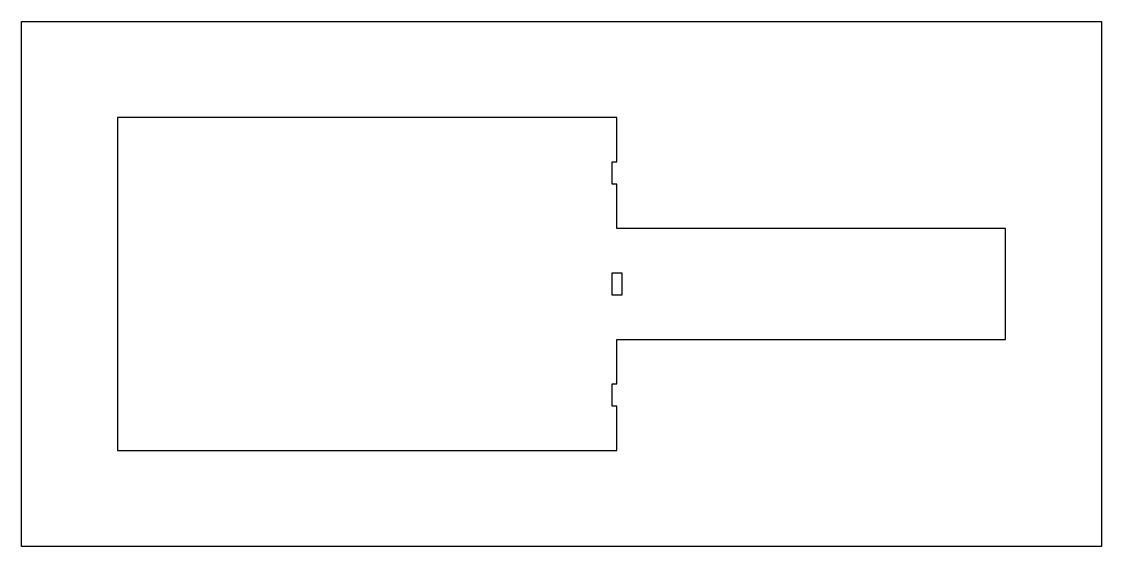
# Model space of a CAD drawing. Header units: metres. Extents: x 223 to 417, y 503 to 597.
import ezdxf

# ---------------------------------------------------------------- set-up
doc = ezdxf.new("R2010")
doc.units = ezdxf.units.M

msp = doc.modelspace()

# ---------------------------------------------------------------- linework, layer by layer
for points in [[(417.31, 502.69), (222.69, 502.69), (222.69, 597.31), (417.31, 597.31), (417.31, 502.69)], [(240, 580), (240, 520), (329.13, 520), (329.71, 520), (330, 520), (330, 528), (329.71, 528), (329.13, 528), (329.13, 532), (329.71, 532), (330, 532), (330, 540), (330.29, 540), (330.87, 540), (400, 540), (400, 560), (330.87, 560), (330.29, 560), (330, 560), (330, 568), (329.71, 568), (329.13, 568), (329.13, 572), (329.71, 572), (330, 572), (330, 580), (329.71, 580), (329.13, 580), (240, 580)], [(329.71, 552), (330.29, 552), (330.87, 552), (330.87, 548), (330.29, 548), (329.71, 548), (329.13, 548), (329.13, 552), (329.71, 552)]]:
    msp.add_lwpolyline(points)

doc.saveas('drawing.dxf')
